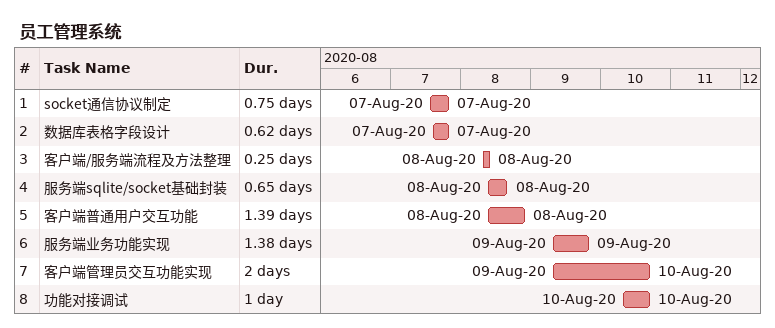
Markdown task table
员工管理系统

| ID | Task | Duration | Start | Finish |
|---|---|---|---|---|
| 1 | socket通信协议制定 | 0.75d | 2020-08-07 | 2020-08-07 |
| 2 | 数据库表格字段设计 | 0.62d | 2020-08-07 | 2020-08-07 |
| 3 | 客户端/服务端流程及方法整理 | 0.25d | 2020-08-08 | 2020-08-08 |
| 4 | 服务端sqlite/socket基础封装 | 0.65d | 2020-08-08 | 2020-08-08 |
| 5 | 客户端普通用户交互功能 | 1.39d | 2020-08-08 | 2020-08-08 |
| 6 | 服务端业务功能实现 | 1.38d | 2020-08-09 | 2020-08-09 |
| 7 | 客户端管理员交互功能实现 | 2d | 2020-08-09 | 2020-08-10 |
| 8 | 功能对接调试 | 1d | 2020-08-10 | 2020-08-10 |
